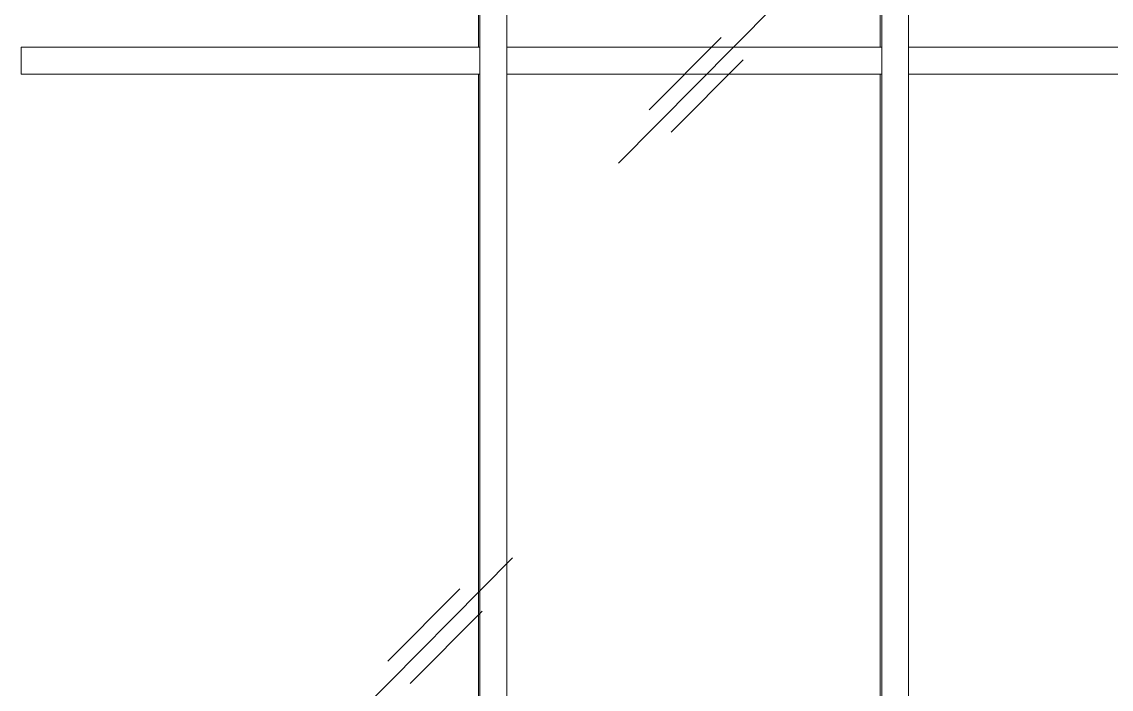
# Model space of a CAD drawing. Header units: millimetres. Extents: x -2100 to 124761, y -10432 to 93550.
# Drawn here: x 27625 to 30318, y 648 to 2296 of the extents above; entities that cross this region are included whole.
import ezdxf

# ---------------------------------------------------------------- set-up
doc = ezdxf.new("R2010")
doc.units = ezdxf.units.MM
doc.layers.add('A-GLAZ-CWMG', color=55, linetype='Continuous', lineweight=5)
doc.layers.add('KINH', color=152, linetype='Continuous', lineweight=5)

# ---------------------------------------------------------------- blocks, each defined once
blk = doc.blocks.new('Rectangular Mullion - Rectangular Mullion-V24-MẶT ĐỨNG TRỤC A-Q')
at = {"layer": 'A-GLAZ-CWMG'}
for p, q in [((29816.7, 2166.7), (29816.7, 2233.3)), ((30743.4, 2233.3), (29816.7, 2233.3)), ((30743.4, 2233.3), (30743.4, 2166.7)), ((30743.4, 2166.7), (29816.7, 2166.7))]:
    blk.add_line(p, q, dxfattribs=at)
blk = doc.blocks.new('Rectangular Mullion - Rectangular Mullion-1982617-MẶT ĐỨNG TRỤC A-Q')
at = {"layer": 'A-GLAZ-CWMG'}
for p, q in [((27623.9, 2166.7), (27623.9, 2233.3)), ((28757.6, 2233.3), (27623.9, 2233.3)), ((28757.6, 2233.3), (28757.6, 2166.7)), ((28757.6, 2166.7), (27623.9, 2166.7))]:
    blk.add_line(p, q, dxfattribs=at)
blk = doc.blocks.new('Rectangular Mullion - Rectangular Mullion-V26-MẶT ĐỨNG TRỤC A-Q')
at = {"layer": 'A-GLAZ-CWMG'}
for p, q in [((30743.4, 2200), (30743.4, 0)), ((30809.6, 2200), (30809.6, 0)), ((30739.5, 2166.7), (30739.5, 0))]:
    blk.add_line(p, q, dxfattribs=at)
blk = doc.blocks.new('Rectangular Mullion - Rectangular Mullion-V28-MẶT ĐỨNG TRỤC A-Q')
at = {"layer": 'A-GLAZ-CWMG'}
for p, q in [((30739.5, 4850), (30739.5, 2233.3)), ((30743.4, 4850), (30743.4, 2200)), ((30809.6, 4850), (30809.6, 2200))]:
    blk.add_line(p, q, dxfattribs=at)

msp = doc.modelspace()

# ---------------------------------------------------------------- hatches: boundary and pattern name
at = {"layer": 'KINH'}
h = msp.add_hatch(dxfattribs=at)
h.set_pattern_fill('FP_11', color=256, angle=180, style=0, pattern_type=2)
h.set_pattern_definition([(225.204, (37422.6, 14448.4), (-0.002, -2032), [252.7, -2610.8]), (225.204, (37477.4, 14393.3), (-0.002, -2032), [252.7, -2610.8]), (225.204, (37552.7, 14524.3), (-0.002, -2032), [544.27, -2319.24]), (225.204, (38794.5, 13087), (-0.002, -2032), [252.7, -2610.8]), (225.204, (38849.3, 13031.8), (-0.002, -2032), [252.7, -2610.8]), (225.204, (38924.7, 13162.9), (-0.002, -2032), [544.27, -2319.24])])
h.paths.add_polyline_path([(22202.5, 4850), (22202.5, 0), (32826.6, 0), (32826.6, 4850)])

# ---------------------------------------------------------------- block references
at = {"layer": 'A-GLAZ-CWMG'}
for name, p in [('Rectangular Mullion - Rectangular Mullion-V28-MẶT ĐỨNG TRỤC A-Q', (-1985.8, 0)), ('Rectangular Mullion - Rectangular Mullion-V28-MẶT ĐỨNG TRỤC A-Q', (-992.9, 0)), ('Rectangular Mullion - Rectangular Mullion-1982617-MẶT ĐỨNG TRỤC A-Q', (0, 0)), ('Rectangular Mullion - Rectangular Mullion-V24-MẶT ĐỨNG TRỤC A-Q', (-992.9, 0)), ('Rectangular Mullion - Rectangular Mullion-V24-MẶT ĐỨNG TRỤC A-Q', (0, 0)), ('Rectangular Mullion - Rectangular Mullion-V26-MẶT ĐỨNG TRỤC A-Q', (-1985.8, 0)), ('Rectangular Mullion - Rectangular Mullion-V26-MẶT ĐỨNG TRỤC A-Q', (-992.9, 0))]:
    msp.add_blockref(name, p, dxfattribs=at)

doc.saveas('drawing.dxf')
